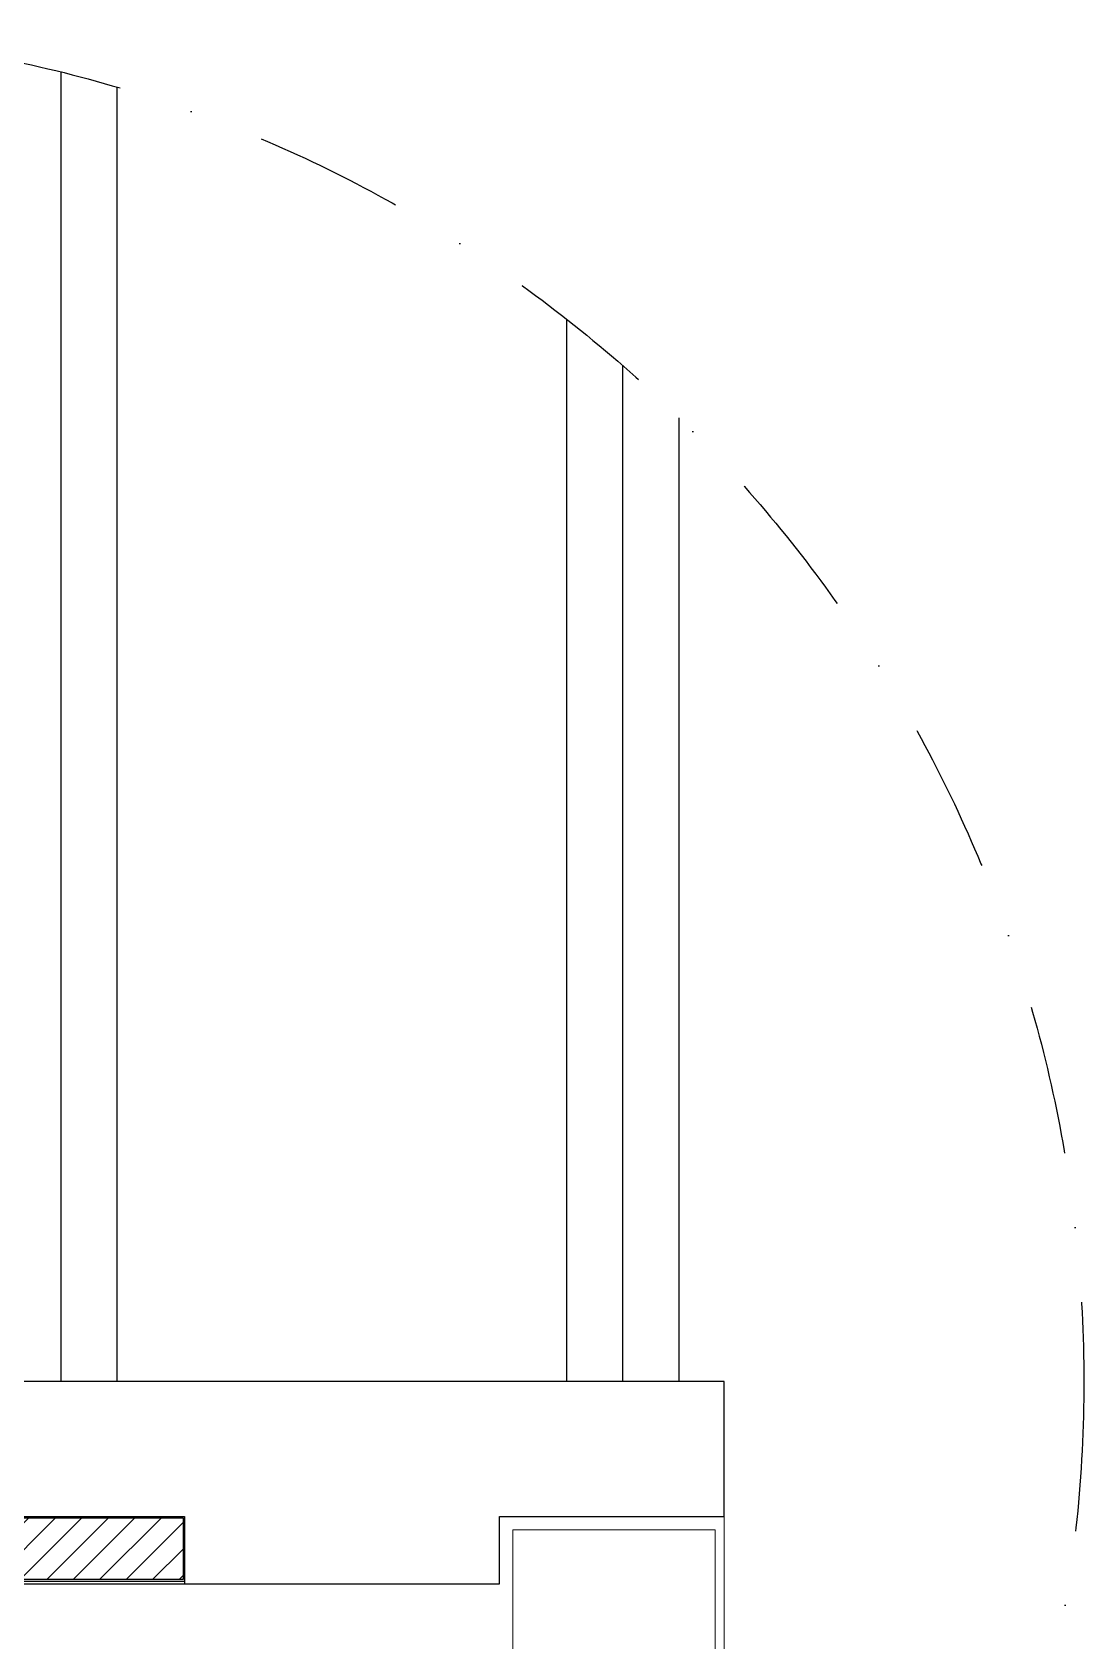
# Model space of a CAD drawing. Header units: millimetres. Extents: x 232323 to 272954, y -5343 to 8721.
# Drawn here: x 250857 to 251559, y 4576 to 5649 of the extents above; entities that cross this region are included whole.
import ezdxf

# ---------------------------------------------------------------- set-up
doc = ezdxf.new("R2010")
doc.units = ezdxf.units.MM
doc.header["$MEASUREMENT"] = 0
doc.linetypes.add('DASHDOTX2', pattern=[2, 1, -0.5, 0, -0.5])
doc.layers.get('0').update_dxf_attribs({"linetype": 'CONTINUOUS'})
for name, color, linetype, lineweight in [('A-DWXM-DOOR', 4, 'CONTINUOUS', 25), ('A-DWXM-ELEV', 8, 'CONTINUOUS', 18), ('A-ELEV-LIN3', 8, 'CONTINUOUS', 18), ('A-MKXS-MAK2', 3, 'DASHDOTX2', 25), ('A-WAXM-DRYW', 4, 'CONTINUOUS', 25), ('A-XXXX-HATC', 8, 'CONTINUOUS', 18), ('A-XXXX-STL', 3, 'CONTINUOUS', 25)]:
    doc.layers.add(name, color=color, linetype=linetype, lineweight=lineweight)

msp = doc.modelspace()

# ---------------------------------------------------------------- hatches: boundary and pattern name
at = {"layer": 'A-XXXX-HATC'}
h = msp.add_hatch(dxfattribs=at)
h.set_pattern_fill('ANSI31', color=256, scale=100)
h.paths.add_polyline_path([(250238, 4658), (250957.8, 4658), (250957.8, 4616.8), (250238, 4616.8)])

# ---------------------------------------------------------------- linework, layer by layer
for p, q in [((250151.8, 4615.8), (250958.8, 4615.8)), ((250150, 4614), (250958.8, 4614))]:
    msp.add_line(p, q)
at = {"layer": 'A-DWXM-DOOR'}
msp.add_lwpolyline([(251318.8, 4659), (251318.8, 4749), (250808.8, 4749), (250808.8, 4659), (250958.8, 4659), (250958.8, 4614), (251168.8, 4614), (251168.8, 4659), (251318.8, 4659)], dxfattribs=at)
at = {"layer": 'A-DWXM-ELEV'}
msp.add_lwpolyline([(251312.8, 4130.8), (251312.8, 4650), (251177.8, 4650), (251177.8, 4013.8)], dxfattribs=at)
at = {"layer": 'A-ELEV-LIN3'}
msp.add_line((251318.8, 4659), (251318.8, 4137.2), dxfattribs=at)
at = {"layer": 'A-MKXS-MAK2', "ltscale": 100}
msp.add_circle((250658.8, 4749), 900, dxfattribs=at)
at = {"layer": 'A-WAXM-DRYW'}
for p, q in [((250876.3, 4749), (250876.3, 5622.4)), ((250913.8, 4749), (250913.8, 5612.2)), ((251213.8, 4749), (251213.8, 5457.5)), ((251251.3, 4749), (251251.3, 5426.5)), ((251288.8, 4749), (251288.8, 5391.8))]:
    msp.add_line(p, q, dxfattribs=at)
at = {"layer": 'A-XXXX-STL'}
msp.add_lwpolyline([(250238, 4658), (250957.8, 4658), (250957.8, 4616.8), (250238, 4616.8)], close=True, dxfattribs=at)

doc.saveas('drawing.dxf')
